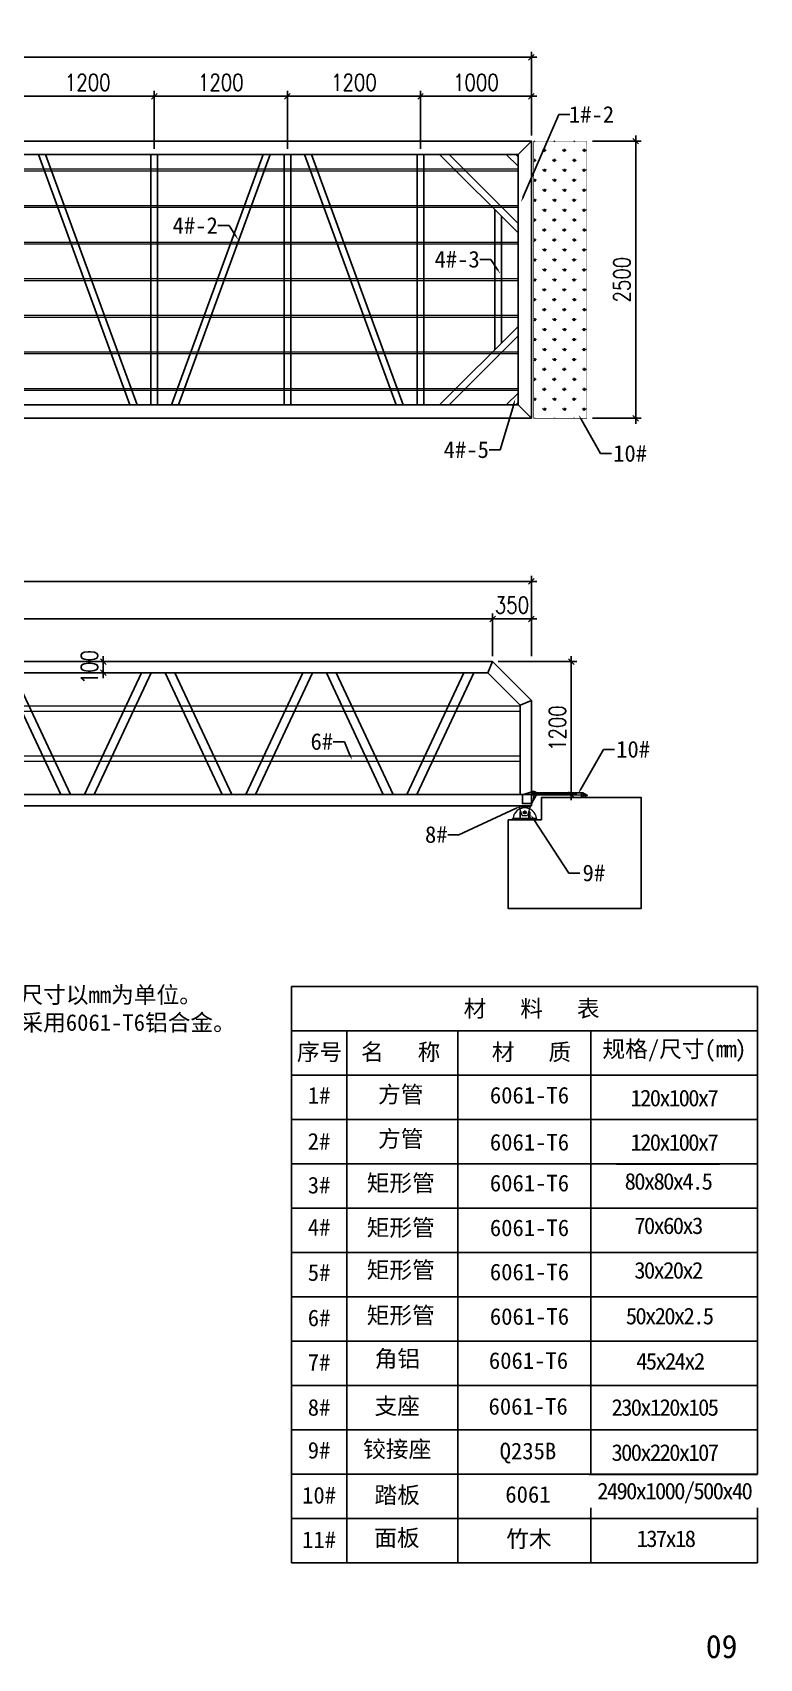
# Model space of a CAD drawing. Header units: millimetres. Extents: x 11827 to 862553, y 15071 to 134256.
# Drawn here: x 689686 to 696239, y 85009 to 99676 of the extents above; entities that cross this region are included whole.
import ezdxf
from ezdxf import colors
from ezdxf.entities.mleader import LeaderData, LeaderLine
from ezdxf.enums import TextEntityAlignment as Align
from ezdxf.math import Vec2, Vec3

# ---------------------------------------------------------------- set-up
doc = ezdxf.new("R2010")
doc.units = ezdxf.units.MM
doc.linetypes.add('CENTER', pattern=[2, 1.25, -0.25, 0.25, -0.25])
doc.linetypes.add('CENTER2', pattern=[28.575, 19.05, -3.175, 3.175, -3.175])
for name, color, linetype, lineweight in [('加强板', 140, 'Continuous', 18), ('图框', 7, 'Continuous', 13), ('型材', 7, 'Continuous', 15), ('文本', 3, 'Continuous', 13), ('结构', 52, 'Continuous', 18), ('铝斜撑', 241, 'Continuous', 9), ('铝龙骨', 7, 'Continuous', 9)]:
    doc.layers.add(name, color=color, linetype=linetype, lineweight=lineweight)
for name, color, linetype in [('文字', 7, 'Continuous'), ('标注', 9, 'Continuous'), ('铝横梁', 220, 'Continuous'), ('铝通', 4, 'Continuous')]:
    doc.layers.add(name, color=color, linetype=linetype)
doc.styles.add('Arial', font='')
doc.styles.add('HZTXT', font='txtw.shx', dxfattribs={"width": 0.8, "bigfont": 'hztxtw.shx'})
doc.styles.add('宋体', font='')
doc.styles.get('Arial').set_extended_font_data('STXihei')
doc.styles.get('宋体').set_extended_font_data('SimSun')
doc.dimstyles.new('DIM-50', dxfattribs={"dimscale": 50, "dimtxt": 3, "dimasz": 1, "dimexe": 1, "dimexo": 1, "dimgap": 1, "dimtad": 1, "dimdec": 1, "dimdsep": 46, "dimtxsty": 'HZTXT', "dimblk": 'OBLIQUE', "dimblk1": 'ARCHTICK', "dimblk2": 'OBLIQUE', "dimcen": 0, "dimdle": 1, "dimclrd": 9, "dimclre": 9, "dimclrt": 2, "dimadec": 1, "dimazin": 0, "dimtfac": 1, "dimtdec": 1, "dimtix": 1, "dimtmove": 2, "dimatfit": 3, "dimldrblk": 'OBLIQUE', "dimfxl": 15, "dimtolj": 1, "dimtzin": 0, "dimarcsym": 1})

# ---------------------------------------------------------------- blocks, each defined once
blk = doc.blocks.new('_Oblique')
at = {"color": 0, "linetype": 'ByBlock', "lineweight": -2}
blk.add_line((-0.5, -0.5), (0.5, 0.5), dxfattribs=at)
blk = doc.blocks.new('*D772')
at = {"layer": 'Defpoints', "color": 0, "linetype": 'ByBlock', "transparency": 16777216}
for p in [(680183, 94725), (680183, 94001, 0), (694183, 94001, 0)]:
    blk.add_point(p, dxfattribs=at)
at = {"layer": '标注', "color": 9, "linetype": 'ByBlock', "lineweight": -2, "transparency": 16777216}
for p, q in [((680183, 94051), (680183, 94775)), ((694183, 94051), (694183, 94775)), ((694233, 94725), (680133, 94725))]:
    blk.add_line(p, q, dxfattribs=at)
at = {"layer": '标注', "color": 9, "linetype": 'ByBlock', "lineweight": -2, "transparency": 16777216, "xscale": 50, "yscale": 50, "zscale": 50, "rotation": 180}
blk.add_blockref('_Oblique', (680183, 94725), dxfattribs=at)
at = {"layer": '标注', "color": 9, "linetype": 'ByBlock', "lineweight": -2, "transparency": 16777216, "xscale": 50, "yscale": 50, "zscale": 50}
blk.add_blockref('_Oblique', (694183, 94725), dxfattribs=at)
at = {"layer": '标注', "color": 2, "linetype": 'ByBlock', "transparency": 16777216, "insert": (687183, 94850), "char_height": 150, "attachment_point": 5, "style": 'HZTXT'}
blk.add_mtext('\\A1;14000', dxfattribs=at)
blk = doc.blocks.new('_ArchTick')
at = {"color": 0, "linetype": 'ByBlock', "lineweight": 100, "const_width": 0.15}
blk.add_lwpolyline([(-0.5, -0.5), (0.5, 0.5)], dxfattribs=at)
blk = doc.blocks.new('*D774')
at = {"layer": 'Defpoints', "color": 0, "linetype": 'ByBlock', "transparency": 16777216}
for p in [(694683, 98696, 0), (694683, 96196, 0), (695124, 96196)]:
    blk.add_point(p, dxfattribs=at)
at = {"layer": '标注', "color": 9, "linetype": 'ByBlock', "lineweight": -2, "transparency": 16777216}
for p, q in [((695124, 98746), (695124, 96146)), ((694733, 98696), (695174, 98696)), ((694733, 96196), (695174, 96196))]:
    blk.add_line(p, q, dxfattribs=at)
at = {"layer": '标注', "color": 9, "linetype": 'ByBlock', "lineweight": -2, "transparency": 16777216, "xscale": 50, "yscale": 50, "zscale": 50}
for p, rotation in [((695124, 98696), 90), ((695124, 96196), 270)]:
    blk.add_blockref('_Oblique', p, dxfattribs=dict(at, rotation=rotation))
at = {"layer": '标注', "color": 2, "linetype": 'ByBlock', "transparency": 16777216, "insert": (694999, 97446), "char_height": 150, "attachment_point": 5, "rotation": 90, "style": 'HZTXT'}
blk.add_mtext('\\A1;2500', dxfattribs=at)
blk = doc.blocks.new('*D775')
at = {"layer": 'Defpoints', "color": 0, "linetype": 'ByBlock', "transparency": 16777216}
for p in [(680183, 99452), (680183, 98696, 0), (694183, 98696, 0)]:
    blk.add_point(p, dxfattribs=at)
at = {"layer": '标注', "color": 9, "linetype": 'ByBlock', "lineweight": -2, "transparency": 16777216}
for p, q in [((694233, 99452), (680133, 99452)), ((680183, 98746), (680183, 99502)), ((694183, 98746), (694183, 99502))]:
    blk.add_line(p, q, dxfattribs=at)
at = {"layer": '标注', "color": 9, "linetype": 'ByBlock', "lineweight": -2, "transparency": 16777216, "xscale": 50, "yscale": 50, "zscale": 50, "rotation": 180}
blk.add_blockref('_Oblique', (680183, 99452), dxfattribs=at)
at = {"layer": '标注', "color": 9, "linetype": 'ByBlock', "lineweight": -2, "transparency": 16777216, "xscale": 50, "yscale": 50, "zscale": 50}
blk.add_blockref('_Oblique', (694183, 99452), dxfattribs=at)
at = {"layer": '标注', "color": 2, "linetype": 'ByBlock', "transparency": 16777216, "insert": (687183, 99577), "char_height": 150, "attachment_point": 5, "style": 'HZTXT'}
blk.add_mtext('\\A1;14000', dxfattribs=at)
blk = doc.blocks.new('EB')
at = {"layer": '加强板'}
blk.add_lwpolyline([(1337537242, 365767056), (1337537242, 365767006), (1337537257, 365767006), (1337537267, 365767056)], close=True, dxfattribs=at)
at = {"layer": '铝通'}
blk.add_lwpolyline([(1337537285, 365767056, 0.668622), (1337537254, 365767090), (1337537162, 365767061), (1337537162, 365766981), (1337537242, 365766981)], format="xyb", close=True, dxfattribs=at)
blk.add_circle((1337537262, 365767066), 7, dxfattribs=at)
blk = doc.blocks.new('*D776')
at = {"layer": 'Defpoints', "color": 0, "linetype": 'ByBlock', "transparency": 16777216}
for p in [(694183, 99100), (693183, 98576, 0), (694183, 98696, 0)]:
    blk.add_point(p, dxfattribs=at)
at = {"layer": '标注', "color": 9, "linetype": 'ByBlock', "lineweight": -2, "transparency": 16777216}
for p, q in [((693183, 98626), (693183, 99150)), ((694183, 98746), (694183, 99150)), ((693133, 99100), (694233, 99100))]:
    blk.add_line(p, q, dxfattribs=at)
at = {"layer": '标注', "color": 9, "linetype": 'ByBlock', "lineweight": -2, "transparency": 16777216, "xscale": 50, "yscale": 50, "zscale": 50, "rotation": 180}
blk.add_blockref('_Oblique', (693183, 99100), dxfattribs=at)
at = {"layer": '标注', "color": 9, "linetype": 'ByBlock', "lineweight": -2, "transparency": 16777216, "xscale": 50, "yscale": 50, "zscale": 50}
blk.add_blockref('_Oblique', (694183, 99100), dxfattribs=at)
at = {"layer": '标注', "color": 2, "linetype": 'ByBlock', "transparency": 16777216, "insert": (693683, 99225), "char_height": 150, "attachment_point": 5, "style": 'HZTXT'}
blk.add_mtext('\\A1;1000', dxfattribs=at)
blk = doc.blocks.new('A$C1CD0366B')
at = {"color": 1, "linetype": 'CENTER', "ltscale": 0.52}
for p, q in [((46, 50), (74, 50)), ((60, 36), (60, 64))]:
    blk.add_line(p, q, dxfattribs=at)
blk.add_lwpolyline([(0, 100), (0, 0), (10, 0), (10, 100)], close=True)
blk.add_lwpolyline([(10, 100), (87, 74, -0.315452), (90, 69), (90, 31, -0.315452), (87, 26), (10, 0)], format="xyb")
blk.add_circle((60, 50), 11)
blk = doc.blocks.new('*D778')
at = {"layer": 'Defpoints', "color": 0, "linetype": 'ByBlock', "transparency": 16777216}
for p in [(693833, 94001, 0), (694183, 92801, 0), (694543, 92801)]:
    blk.add_point(p, dxfattribs=at)
at = {"layer": '标注', "color": 9, "linetype": 'ByBlock', "lineweight": -2, "transparency": 16777216}
for p, q in [((694543, 94051), (694543, 92751)), ((693883, 94001), (694593, 94001)), ((694233, 92801), (694593, 92801))]:
    blk.add_line(p, q, dxfattribs=at)
at = {"layer": '标注', "color": 9, "linetype": 'ByBlock', "lineweight": -2, "transparency": 16777216, "xscale": 50, "yscale": 50, "zscale": 50}
for p, rotation in [((694543, 94001), 90), ((694543, 92801), 270)]:
    blk.add_blockref('_Oblique', p, dxfattribs=dict(at, rotation=rotation))
at = {"layer": '标注', "color": 2, "linetype": 'ByBlock', "transparency": 16777216, "insert": (694418, 93401), "char_height": 150, "attachment_point": 5, "rotation": 90, "style": 'HZTXT'}
blk.add_mtext('\\A1;1200', dxfattribs=at)
blk = doc.blocks.new('*D779')
at = {"layer": 'Defpoints', "color": 0, "linetype": 'ByBlock', "transparency": 16777216}
for p in [(693183, 99100), (691983, 98576, 0), (693183, 98576, 0)]:
    blk.add_point(p, dxfattribs=at)
at = {"layer": '标注', "color": 9, "linetype": 'ByBlock', "lineweight": -2, "transparency": 16777216}
for p, q in [((691983, 98626), (691983, 99150)), ((693183, 98626), (693183, 99150)), ((691933, 99100), (693233, 99100))]:
    blk.add_line(p, q, dxfattribs=at)
at = {"layer": '标注', "color": 9, "linetype": 'ByBlock', "lineweight": -2, "transparency": 16777216, "xscale": 50, "yscale": 50, "zscale": 50, "rotation": 180}
blk.add_blockref('_Oblique', (691983, 99100), dxfattribs=at)
at = {"layer": '标注', "color": 9, "linetype": 'ByBlock', "lineweight": -2, "transparency": 16777216, "xscale": 50, "yscale": 50, "zscale": 50}
blk.add_blockref('_Oblique', (693183, 99100), dxfattribs=at)
at = {"layer": '标注', "color": 2, "linetype": 'ByBlock', "transparency": 16777216, "insert": (692583, 99225), "char_height": 150, "attachment_point": 5, "style": 'HZTXT'}
blk.add_mtext('\\A1;1200', dxfattribs=at)
blk = doc.blocks.new('*D780')
at = {"layer": 'Defpoints', "color": 0, "linetype": 'ByBlock', "transparency": 16777216}
for p in [(691983, 99100), (690783, 98576, 0), (691983, 98576, 0)]:
    blk.add_point(p, dxfattribs=at)
at = {"layer": '标注', "color": 9, "linetype": 'ByBlock', "lineweight": -2, "transparency": 16777216}
for p, q in [((690783, 98626), (690783, 99150)), ((691983, 98626), (691983, 99150)), ((690733, 99100), (692033, 99100))]:
    blk.add_line(p, q, dxfattribs=at)
at = {"layer": '标注', "color": 9, "linetype": 'ByBlock', "lineweight": -2, "transparency": 16777216, "xscale": 50, "yscale": 50, "zscale": 50, "rotation": 180}
blk.add_blockref('_Oblique', (690783, 99100), dxfattribs=at)
at = {"layer": '标注', "color": 9, "linetype": 'ByBlock', "lineweight": -2, "transparency": 16777216, "xscale": 50, "yscale": 50, "zscale": 50}
blk.add_blockref('_Oblique', (691983, 99100), dxfattribs=at)
at = {"layer": '标注', "color": 2, "linetype": 'ByBlock', "transparency": 16777216, "insert": (691383, 99225), "char_height": 150, "attachment_point": 5, "style": 'HZTXT'}
blk.add_mtext('\\A1;1200', dxfattribs=at)
blk = doc.blocks.new('*D781')
at = {"layer": 'Defpoints', "color": 0, "linetype": 'ByBlock', "transparency": 16777216}
for p in [(690783, 99100), (689583, 98576, 0), (690783, 98576, 0)]:
    blk.add_point(p, dxfattribs=at)
at = {"layer": '标注', "color": 9, "linetype": 'ByBlock', "lineweight": -2, "transparency": 16777216}
for p, q in [((689583, 98626), (689583, 99150)), ((690783, 98626), (690783, 99150)), ((689533, 99100), (690833, 99100))]:
    blk.add_line(p, q, dxfattribs=at)
at = {"layer": '标注', "color": 9, "linetype": 'ByBlock', "lineweight": -2, "transparency": 16777216, "xscale": 50, "yscale": 50, "zscale": 50, "rotation": 180}
blk.add_blockref('_Oblique', (689583, 99100), dxfattribs=at)
at = {"layer": '标注', "color": 9, "linetype": 'ByBlock', "lineweight": -2, "transparency": 16777216, "xscale": 50, "yscale": 50, "zscale": 50}
blk.add_blockref('_Oblique', (690783, 99100), dxfattribs=at)
at = {"layer": '标注', "color": 2, "linetype": 'ByBlock', "transparency": 16777216, "insert": (690183, 99225), "char_height": 150, "attachment_point": 5, "style": 'HZTXT'}
blk.add_mtext('\\A1;1200', dxfattribs=at)
blk = doc.blocks.new('*D785')
at = {"layer": 'Defpoints', "color": 0, "linetype": 'ByBlock', "transparency": 16777216}
for p in [(690323, 93901), (690685, 94001, 0), (690685, 93901, 0)]:
    blk.add_point(p, dxfattribs=at)
at = {"layer": '标注', "color": 9, "linetype": 'ByBlock', "lineweight": -2, "transparency": 16777216}
for p, q in [((690323, 94001), (690323, 94051)), ((690635, 94001), (690273, 94001)), ((690635, 93901), (690273, 93901)), ((690323, 94001), (690323, 93901)), ((690323, 93901), (690323, 93851))]:
    blk.add_line(p, q, dxfattribs=at)
at = {"layer": '标注', "color": 9, "linetype": 'ByBlock', "lineweight": -2, "transparency": 16777216, "xscale": 50, "yscale": 50, "zscale": 50}
for p, rotation in [((690323, 94001), 270), ((690323, 93901), 90)]:
    blk.add_blockref('_Oblique', p, dxfattribs=dict(at, rotation=rotation))
at = {"layer": '标注', "color": 2, "linetype": 'ByBlock', "transparency": 16777216, "insert": (690198, 93951), "char_height": 150, "attachment_point": 5, "rotation": 90, "style": 'HZTXT'}
blk.add_mtext('\\A1;100', dxfattribs=at)
blk = doc.blocks.new('*D786')
at = {"layer": 'Defpoints', "color": 0, "linetype": 'ByBlock', "transparency": 16777216}
for p in [(694183, 94386), (693833, 94001, 0), (694183, 94001, 0)]:
    blk.add_point(p, dxfattribs=at)
at = {"layer": '标注', "color": 9, "linetype": 'ByBlock', "lineweight": -2, "transparency": 16777216}
for p, q in [((693833, 94386), (693783, 94386)), ((693833, 94051), (693833, 94436)), ((693833, 94386), (694183, 94386)), ((694183, 94051), (694183, 94436)), ((694183, 94386), (694233, 94386))]:
    blk.add_line(p, q, dxfattribs=at)
at = {"layer": '标注', "color": 9, "linetype": 'ByBlock', "lineweight": -2, "transparency": 16777216, "xscale": 50, "yscale": 50, "zscale": 50}
blk.add_blockref('_Oblique', (693833, 94386), dxfattribs=at)
at = {"layer": '标注', "color": 9, "linetype": 'ByBlock', "lineweight": -2, "transparency": 16777216, "xscale": 50, "yscale": 50, "zscale": 50, "rotation": 180}
blk.add_blockref('_Oblique', (694183, 94386), dxfattribs=at)
at = {"layer": '标注', "color": 2, "linetype": 'ByBlock', "transparency": 16777216, "insert": (694008, 94511), "char_height": 150, "attachment_point": 5, "style": 'HZTXT'}
blk.add_mtext('\\A1;350', dxfattribs=at)
blk = doc.blocks.new('*D788')
at = {"layer": 'Defpoints', "color": 0, "linetype": 'ByBlock', "transparency": 16777216}
for p in [(693833, 94386), (680533, 94001, 0), (693833, 94001, 0)]:
    blk.add_point(p, dxfattribs=at)
at = {"layer": '标注', "color": 9, "linetype": 'ByBlock', "lineweight": -2, "transparency": 16777216}
for p, q in [((680483, 94386), (693883, 94386)), ((680533, 94051), (680533, 94436)), ((693833, 94051), (693833, 94436))]:
    blk.add_line(p, q, dxfattribs=at)
at = {"layer": '标注', "color": 9, "linetype": 'ByBlock', "lineweight": -2, "transparency": 16777216, "xscale": 50, "yscale": 50, "zscale": 50, "rotation": 180}
blk.add_blockref('_Oblique', (680533, 94386), dxfattribs=at)
at = {"layer": '标注', "color": 9, "linetype": 'ByBlock', "lineweight": -2, "transparency": 16777216, "xscale": 50, "yscale": 50, "zscale": 50}
blk.add_blockref('_Oblique', (693833, 94386), dxfattribs=at)
at = {"layer": '标注', "color": 2, "linetype": 'ByBlock', "transparency": 16777216, "insert": (687183, 94511), "char_height": 150, "attachment_point": 5, "style": 'HZTXT'}
blk.add_mtext('\\A1;13300', dxfattribs=at)
blk = doc.blocks.new('JAGZZ')
at = {"color": 1, "linetype": 'CENTER2'}
for p, q in [((524725, 12996), (524689, 12996)), ((524707, 12979), (524707, 13014))]:
    blk.add_line(p, q, dxfattribs=at)
at = {"layer": '结构', "color": 4}
for p, q in [((524597, 12929), (524597, 12941)), ((524817, 12941), (524597, 12941)), ((524817, 12929), (524597, 12929)), ((524817, 12929), (524817, 12941))]:
    blk.add_line(p, q, dxfattribs=at)
for points in [[(524670, 12941), (524670, 13001), (524662, 13001), (524662, 12941)], [(524744, 12941), (524744, 13001), (524752, 13001), (524752, 12941)]]:
    blk.add_lwpolyline(points, close=True, dxfattribs=at)
at = {"layer": '结构'}
blk.add_circle((524707, 12996), 13, dxfattribs=at)
at = {"layer": '结构', "color": 4}
blk.add_arc((524707, 12931), 106, 5.7248, 174.2752, dxfattribs=at)
blk = doc.blocks.new('A$C32F71815')
at = {"layer": '铝斜撑', "linetype": 'Continuous'}
for p, q in [((3, 20), (0, 20)), ((0, 20), (0, 0)), ((40, 0), (0, 0)), ((3, 20), (3, 3)), ((40, 3), (3, 3)), ((40, 0), (40, 3))]:
    blk.add_line(p, q, dxfattribs=at)
blk = doc.blocks.new('A$C42B83C84')
at = {"layer": '图框', "lineweight": 0}
h = blk.add_hatch(dxfattribs=at)
h.set_pattern_fill('ANSI31', color=256, scale=0.5, style=0)
h.set_pattern_definition([(45, (82514.4754, -36464.1272), (-1.122532015, 1.122532015), [])])
edge = h.paths.add_edge_path(flags=17)
edge.add_arc((15, 30), 6.5, 0, 360)
edge = h.paths.add_edge_path()
edge.add_arc((15, 30), 10, 0, 360)
for p, q in [((0, 25), (0, 45)), ((0, 45), (458, 45)), ((5, 25), (0, 25)), ((5, 40), (5, 25)), ((457, 40), (5, 40)), ((457, 40), (497, 15)), ((458, 45), (500, 19)), ((462, 7), (462, 23)), ((467, 7), (467, 23)), ((497, 15), (500, 19))]:
    blk.add_line(p, q, dxfattribs=at)
for points in [[(29, 20), (29, 40), (444, 40), (444, 20)], [(59, 40), (59, 20), (29, 20), (29, 40)], [(259, 40), (259, 20), (229, 20), (229, 40)]]:
    blk.add_lwpolyline(points, close=True, dxfattribs=at)
blk.add_lwpolyline([(444, 20), (444, 10, 0.414214), (454, 0), (474, 0, 0.414214), (484, 10), (484, 20)], format="xyb", dxfattribs=at)
blk.add_lwpolyline([(458, 0), (458, 7), (470, 7), (470, 0)], dxfattribs=at)
for radius in [10, 6.5]:
    blk.add_circle((15, 30), radius, dxfattribs=at)
blk.add_blockref('A$C32F71815', (444, 20), dxfattribs=at)
blk = doc.blocks.new('*U747')
at = {"layer": '铝横梁', "color": 6}
for points in [[(-664, 550), (-151, -550)], [(-576, 550), (-62, -550)], [(576, 550), (62, -550)], [(664, 550), (151, -550)]]:
    blk.add_lwpolyline(points, dxfattribs=at)
blk = doc.blocks.new('*U748')
at = {"layer": '标注', "color": 0, "linetype": 'ByBlock', "lineweight": -2, "transparency": 16777216}
for p in [(0, 0), (1454, 0), (2908, 0), (4362, 0), (5816, 0), (7270, 0), (8724, 0), (10178, 0), (11632, 0)]:
    blk.add_blockref('*U747', p, dxfattribs=at)

msp = doc.modelspace()

# ---------------------------------------------------------------- hatches: boundary and pattern name
h = msp.add_hatch()
h.set_pattern_fill('GRASS', color=256, scale=5)
h.set_pattern_definition([(90, (436926.335, 26040.77), (-89.80256, 89.80256), [23.8125, -155.79262]), (45, (436926.34, 26040.77), (-89.80256, 89.80256), [23.8125, -103.1875]), (135, (436926.34, 26040.77), (-89.80256, -89.80256), [23.8125, -103.1875])])
h.paths.add_polyline_path([(694683.16, 98695.9), (694332.68, 98695.9), (694203.21, 98376.17), (694203.21, 96195.9), (694683.16, 96195.9)])
h.paths.add_polyline_path([(694332.68, 98695.9), (694203.21, 98695.9), (694203.21, 98376.17)], flags=17)

# ---------------------------------------------------------------- linework, layer by layer
at = {"const_width": 5, "elevation": 0}
msp.add_lwpolyline([(694683.16, 96195.9), (694203.21, 96195.9), (694203.21, 98695.9), (694683.16, 98695.9)], close=True, dxfattribs=at)
at = {"elevation": 0}
msp.add_lwpolyline([(693973.16, 92573.97), (694273.16, 92573.97), (694273.16, 92773.97), (695173.16, 92773.97), (695173.16, 91773.97), (693973.16, 91773.97), (693973.16, 92573.97)], dxfattribs=at)
at = {"layer": '型材', "elevation": 0}
for points in [[(680283.16, 93600.97), (694083.16, 93600.97), (694083.16, 93550.97), (680283.16, 93550.97)], [(680283.16, 93150.97), (694083.16, 93150.97), (694083.16, 93100.97), (680283.16, 93100.97)]]:
    msp.add_lwpolyline(points, close=True, dxfattribs=at)
at = {"layer": '文字', "color": 0}
for p, q in [((692020.06, 91071.34), (692020.06, 85871.36)), ((692020.06, 91071.34), (696220.1, 91071.34)), ((696220.1, 91071.34), (696220.1, 85871.36)), ((692020.06, 90671.36), (696220.1, 90671.36)), ((692520.05, 90671.36), (692520.05, 85871.36)), ((693520.09, 90671.36), (693520.09, 85871.36)), ((694720.06, 90671.36), (694720.06, 85871.36)), ((692020.06, 89071.36), (696220.1, 89071.36)), ((692020.06, 88671.36), (696220.1, 88671.36)), ((692020.06, 86271.36), (696220.1, 86271.36))]:
    msp.add_line(p, q, dxfattribs=at)
at = {"layer": '铝横梁', "color": 11, "elevation": 0}
for points in [[(690564.28, 96315.87), (690628.16, 96315.87), (689802.05, 98575.92), (689738.16, 98575.92)], [(690813.16, 96315.87), (690753.16, 96315.87), (690753.16, 98575.92), (690813.16, 98575.92)], [(691002.05, 96315.87), (690938.16, 96315.87), (691764.28, 98575.92), (691828.16, 98575.92)], [(692013.16, 96315.87), (691953.16, 96315.87), (691953.16, 98575.92), (692013.16, 98575.92)], [(692964.28, 96315.87), (693028.16, 96315.87), (692202.05, 98575.92), (692138.16, 98575.92)], [(693213.16, 96315.87), (693153.16, 96315.87), (693153.16, 98575.92), (693213.16, 98575.92)], [(693440.92, 98575.92), (693356.07, 98575.92), (694063.21, 97868.78), (694063.21, 97953.63)], [(693957.14, 98575.92), (694041.99, 98575.92), (694063.21, 98554.7), (694063.21, 98469.85)], [(693853.21, 96813.02), (693913.21, 96873.02), (693913.21, 98018.78), (693853.21, 98078.78)], [(693440.92, 96315.87), (693356.07, 96315.87), (694063.21, 97023.02), (694063.21, 96938.16)], [(693957.14, 96315.87), (694041.99, 96315.87), (694063.21, 96337.09), (694063.21, 96421.95)]]:
    msp.add_lwpolyline(points, close=True, dxfattribs=at)
at = {"layer": '铝通', "color": 4, "elevation": 0}
for points in [[(680183.16, 98695.92), (694183.21, 98695.92), (694183.21, 96195.87), (680183.16, 96195.87)], [(680303.16, 98575.92), (694063.21, 98575.92), (694063.21, 96315.87), (680303.16, 96315.87)]]:
    msp.add_lwpolyline(points, close=True, dxfattribs=at)
for points in [[(694063.21, 98575.77), (694183.21, 98695.92)], [(694063.21, 96315.87), (694183.21, 96195.87)], [(694183.16, 92800.97), (694183.16, 93650.97), (693833.16, 94000.97), (680533.16, 94000.97), (680183.16, 93650.97), (680183.16, 92800.97)], [(694083.16, 92800.97), (694083.16, 93609.55), (693791.74, 93900.97), (680574.58, 93900.97), (680283.16, 93609.55), (680283.16, 92800.97)], [(693791.74, 93900.97), (693833.16, 94000.97)], [(694083.16, 93609.55), (694183.16, 93650.97)], [(680183.16, 92800.97), (694183.16, 92800.97), (694183.16, 92700.97), (680183.16, 92700.97), (680183.16, 92800.97)]]:
    msp.add_lwpolyline(points, dxfattribs=at)
at = {"layer": '铝龙骨', "color": 7, "elevation": 0}
for points in [[(680303.16, 98425.92), (680303.16, 98445.92), (694063.21, 98445.92), (694063.21, 98425.92)], [(680303.16, 98095.92), (680303.16, 98115.92), (694063.21, 98115.92), (694063.21, 98095.92)], [(680303.16, 97765.92), (680303.16, 97785.92), (694063.21, 97785.92), (694063.21, 97765.92)], [(680303.16, 97435.92), (680303.16, 97455.92), (694063.21, 97455.92), (694063.21, 97435.92)], [(680303.16, 97105.92), (680303.16, 97125.92), (694063.21, 97125.92), (694063.21, 97105.92)], [(680303.16, 96775.92), (680303.16, 96795.92), (694063.21, 96795.92), (694063.21, 96775.92)], [(680303.16, 96445.92), (680303.16, 96465.92), (694063.21, 96465.92), (694063.21, 96445.92)]]:
    msp.add_lwpolyline(points, close=True, dxfattribs=at)

# ---------------------------------------------------------------- block references
at = {"color": 0}
msp.add_blockref('JAGZZ', (169416.1, 79644.48, 0), dxfattribs=at)
at = {"layer": '图框', "rotation": 270}
msp.add_blockref('A$C1CD0366B', (694073.16, 92700.97, 0), dxfattribs=at)
at = {"layer": '图框', "lineweight": 0}
msp.add_blockref('A$C42B83C84', (694188.16, 92775.97, 0), dxfattribs=at)
at = {"layer": '型材', "color": 22}
msp.add_blockref('EB', (-1336843059.22, -365674260.46, 0), dxfattribs=at)
at = {"layer": '标注', "color": 4, "linetype": 'ByBlock'}
msp.add_blockref('*U748', (681367.22, 93350.97, 0), dxfattribs=at)

# ---------------------------------------------------------------- texts
at = {"layer": '文字', "color": 0, "insert": (689994.68, 90986.96), "char_height": 150, "attachment_point": 5, "style": 'Arial'}
msp.add_mtext_dynamic_manual_height_columns('\\pxql;说明:\\P1、本图标注尺寸以mm为单位。\\P2、引桥结构采用6061-T6铝合金。', width=3086.8183, gutter_width=12.5, heights=[0], dxfattribs=at)
at = {"layer": '文字', "color": 0, "char_height": 150, "attachment_point": 5, "style": 'Arial'}
for s, insert in [('材   料   表', (694185.04, 90863.3)), ('序号', (692273.82, 90471.11)), ('名   称', (693004.72, 90471.11)), ('材   质', (694183.46, 90471.11)), ('规格/尺寸({\\T0.85;mm})', (695472.69, 90486.51, 0)), ('1#', (692269.01, 90088.67)), ('方管', (693005.31, 90088.67)), ('6061-T6', (694165.78, 90088.67)), ('方管', (693005.31, 89688.67)), ('2#', (692269.01, 89673.6)), ('6061-T6', (694165.78, 89664.43)), ('3#', (692269.01, 89277.58)), ('矩形管', (693005.31, 89288.67)), ('6061-T6', (694165.78, 89296.03)), ('4#', (692269.01, 88898.82)), ('矩形管', (693005.31, 88886.64)), ('6061-T6', (694165.78, 88892.38)), ('矩形管', (693005.31, 88504.78)), ('5#', (692269.01, 88488.87)), ('6061-T6', (694165.78, 88494.04)), ('6#', (692269.01, 88079.82)), ('矩形管', (693005.31, 88095.74)), ('6061-T6', (694165.78, 88092.63)), ('7#', (692269.01, 87680.29)), ('角铝', (692974.89, 87703.93)), ('6061-T6', (694157, 87694.99)), ('8#', (692269.01, 87272.4)), ('支座', (692973.3, 87278.36)), ('6061-T6', (694153.86, 87281.93)), ('铰接座', (692973.3, 86889.32)), ('9#', (692269.01, 86885.93)), ('Q235B', (694152.05, 86861.31)), ('10#', (692269.01, 86480.4)), ('踏板', (692973.3, 86475.55)), ('6061', (694152.05, 86487.82)), ('11#', (692269.01, 86080.4)), ('面板', (692970.32, 86088.97)), ('竹木', (694160.53, 86079.31))]:
    msp.add_mtext(s, dxfattribs=dict(at, insert=insert))
at = {"layer": '文字', "color": 0, "char_height": 150, "attachment_point": 5, "style": 'Arial', "bg_fill": 2}
for s, insert in [('{\\T0.85;120x100x7}', (695466.89, 90063.19)), ('{\\T0.85;80x80x4.5}', (695414.19, 89311.51)), ('{\\T0.85;50x20x2.5}', (695424.54, 88096.45)), ('{\\T0.85;45x24x2}', (695431.19, 87689)), ('{\\T0.85;230x120x105}', (695382.18, 87272.21)), ('{\\T0.85;300x220x107}', (695382.18, 86865.38))]:
    msp.add_mtext(s, dxfattribs=dict(at, insert=insert))
at = {"layer": '文本', "style": '宋体'}
msp.add_text('09', height=210, dxfattribs=at).set_placement((695755.33, 85117.25), align=Align.MIDDLE_LEFT)

# ---------------------------------------------------------------- dimensions: what is measured, and where the dimension line sits
at = {"layer": '标注', "color": 4, "linetype": 'ByBlock'}
for base, p1, p2, picture, middle in [((680183.1604, 99452.1405), (694183.2102, 98695.9234, 0.0005), (680183.1604, 98695.9234, 0.0005), '*D775', (687183.1853, 99577.1405)), ((690783.16, 99100.3), (689583.16, 98575.92, 0), (690783.16, 98575.92, 0), '*D781', (690183.16, 99225.3)), ((691983.16, 99100.3), (690783.16, 98575.92, 0), (691983.16, 98575.92, 0), '*D780', (691383.16, 99225.3)), ((693183.16, 99100.3), (691983.16, 98575.92, 0), (693183.16, 98575.92, 0), '*D779', (692583.16, 99225.3)), ((694183.2102, 99100.302), (693183.1604, 98575.9234, 0.0005), (694183.2102, 98695.9234, 0.0005), '*D776', (693683.1853, 99225.302))]:
    dim = msp.add_linear_dim(base=base, p1=p1, p2=p2, dimstyle='DIM-50', dxfattribs=at)
    dim.commit()
    dim.dimension.update_dxf_attribs({"geometry": picture, "text_midpoint": middle})
for base, p1, p2, angle, picture, middle in [((695123.88, 96195.9), (694683.16, 98695.9, 0), (694683.16, 96195.9, 0), 90, '*D774', (694998.88, 97445.9)), ((693833.16, 94385.64), (680533.16, 94000.97, 0), (693833.16, 94000.97, 0), 180, '*D788', (687183.16, 94510.64)), ((694183.16, 94385.64), (693833.16, 94000.97, 0), (694183.16, 94000.97, 0), 180, '*D786', (694008.16, 94510.64)), ((690322.62, 93900.97), (690684.63, 94000.97, 0), (690684.63, 93900.97, 0), 90, '*D785', (690197.62, 93950.97)), ((694543.15, 92800.97), (693833.16, 94000.97, 0), (694183.16, 92800.97, 0), 90, '*D778', (694418.15, 93400.97))]:
    dim = msp.add_linear_dim(base=base, p1=p1, p2=p2, angle=angle, dimstyle='DIM-50', dxfattribs=at)
    dim.commit()
    dim.dimension.update_dxf_attribs({"geometry": picture, "text_midpoint": middle})
dim = msp.add_aligned_dim(p1=(694183.16, 94000.97, 0), p2=(680183.16, 94000.97, 0), distance=-724.49, dimstyle='DIM-50', dxfattribs=at)
dim.commit()
dim.dimension.update_dxf_attribs({"geometry": '*D772', "text_midpoint": (687183.16, 94850.46)})

# ---------------------------------------------------------------- leaders
at = {"layer": '标注', "color": 6}
ml = msp.add_multileader_mtext('Standard', dxfattribs=at)
ml.set_content('1#-2', color=6, style='Arial')
ml.set_leader_properties(color=9)
ml.build(insert=Vec2(0, 0))
ml.multileader.update_dxf_attribs({"dogleg_length": 100, "arrow_head_size": 50})
ctx = ml.context
ctx.base_point, ctx.char_height, ctx.arrow_head_size, ctx.landing_gap_size, ctx.plane_origin = Vec3(694530.14, 98936.56, 0), 150, 50, 1, Vec3(698773.51, 99251.78, 0)
ctx.text_align_type = 2
notes = []
notes.append((ctx, [(1, (1, 1, 0), (694430.14, 98936.56, 0), (1, 0), 100, [(0, [(694090.3, 98146.73, 0)], 0, [])])]))
ctx.mtext.insert, ctx.mtext.alignment, ctx.mtext.flow_direction = Vec3(694929.13, 99011.56, 0), 3, 5
ml = msp.add_multileader_mtext('Standard', dxfattribs=at)
ml.set_content('4#-2', color=6, style='Arial')
ml.set_leader_properties(color=9)
ml.build(insert=Vec2(0, 0))
ml.multileader.update_dxf_attribs({"dogleg_length": 100, "arrow_head_size": 50})
ctx = ml.context
ctx.base_point, ctx.char_height, ctx.arrow_head_size, ctx.landing_gap_size, ctx.plane_origin = Vec3(690933.64, 97934.83), 150, 50, 1, Vec3(692105.67, 97773.7)
ctx.text_align_type = 2
notes.append((ctx, [(1, (1, 1, 0), (691457.13, 97934.83), (-1, 0), 100, [(0, [(691540.36, 97805.92)], 0, [])])]))
ctx.mtext.insert, ctx.mtext.alignment, ctx.mtext.flow_direction = Vec3(691356.13, 98009.83), 3, 5
ml = msp.add_multileader_mtext('Standard', dxfattribs=at)
ml.set_content('4#-3', color=6, style='Arial')
ml.set_leader_properties(color=9)
ml.build(insert=Vec2(0, 0))
ml.multileader.update_dxf_attribs({"dogleg_length": 100, "arrow_head_size": 50})
ctx = ml.context
ctx.base_point, ctx.char_height, ctx.arrow_head_size, ctx.landing_gap_size, ctx.plane_origin = Vec3(693295.63, 97628.97, 0), 150, 50, 1, Vec3(694467.26, 97467.84, 0)
ctx.text_align_type = 2
notes.append((ctx, [(1, (1, 1, 0), (693818.71, 97628.97, 0), (-1, 0), 100, [(0, [(693901.95, 97500.07, 0)], 0, [])])]))
ctx.mtext.insert, ctx.mtext.alignment, ctx.mtext.flow_direction = Vec3(693717.71, 97705.78, 0), 3, 5
ml = msp.add_multileader_mtext('Standard', dxfattribs=at)
ml.set_content('4#-5', color=6, style='Arial')
ml.set_leader_properties(color=9)
ml.build(insert=Vec2(0, 0))
ml.multileader.update_dxf_attribs({"dogleg_length": 100, "arrow_head_size": 50})
ctx = ml.context
ctx.base_point, ctx.char_height, ctx.arrow_head_size, ctx.landing_gap_size, ctx.plane_origin = Vec3(693379.23, 95911.07, 0), 150, 50, 1, Vec3(692967.05, 96380.43, 0)
ctx.text_align_type = 2
notes.append((ctx, [(1, (1, 1, 0), (693901.11, 95911.07, 0), (-1, 0), 100, [(0, [(694038.06, 96369.38, 0)], 0, [])])]))
ctx.mtext.insert, ctx.mtext.alignment, ctx.mtext.flow_direction = Vec3(693800.11, 95987.88, 0), 3, 5
ml = msp.add_multileader_mtext('Standard', dxfattribs=at)
ml.set_content('10#', color=6, style='Arial')
ml.set_leader_properties(color=9)
ml.build(insert=Vec2(0, 0))
ml.multileader.update_dxf_attribs({"dogleg_length": 100, "arrow_head_size": 50})
ctx = ml.context
ctx.base_point, ctx.char_height, ctx.arrow_head_size, ctx.landing_gap_size, ctx.plane_origin = Vec3(694904.72, 95877.64, 0), 150, 50, 1, Vec3(700337.68, 97147.45, 0)
ctx.text_align_type = 2
notes.append((ctx, [(0, (1, 1, 0), (694804.72, 95877.64, 0), (1, 0), 100, [(0, [(694609.33, 96225.9, 0)], 0, [])])]))
ctx.mtext.insert, ctx.mtext.alignment, ctx.mtext.flow_direction = Vec3(695226.2, 95954.45, 0), 3, 5
ml = msp.add_multileader_mtext('Standard', dxfattribs=at)
ml.set_content('6#', color=6, style='Arial')
ml.set_leader_properties(color=9)
ml.build(insert=Vec2(0, 0))
ml.multileader.update_dxf_attribs({"dogleg_length": 100, "arrow_head_size": 50})
ctx = ml.context
ctx.base_point, ctx.char_height, ctx.arrow_head_size, ctx.landing_gap_size, ctx.plane_origin = Vec3(692170.57, 93278.45, 0), 150, 50, 1, Vec3(692545.35, 93935.3, 0)
ctx.text_align_type = 2
notes.append((ctx, [(0, (1, 1, 0), (692496.87, 93278.45, 0), (-1, 0), 100, [(0, [(692567.02, 93112.46, 0)], 0, [])])]))
ctx.mtext.insert, ctx.mtext.width, ctx.mtext.alignment, ctx.mtext.flow_direction = Vec3(692395.87, 93355.26, 0), 150, 3, 5
ml = msp.add_multileader_mtext('Standard', dxfattribs=at)
ml.set_content('10#', color=6, style='Arial')
ml.set_leader_properties(color=9)
ml.build(insert=Vec2(0, 0))
ml.multileader.update_dxf_attribs({"dogleg_length": 100, "arrow_head_size": 50})
ctx = ml.context
ctx.base_point, ctx.char_height, ctx.arrow_head_size, ctx.landing_gap_size, ctx.plane_origin = Vec3(694931.74, 93208.49, 0), 150, 50, 1, Vec3(692114.97, 94866.89, 0)
ctx.text_align_type = 2
notes.append((ctx, [(1, (1, 1, 0), (694831.74, 93208.49, 0), (1, 0), 100, [(0, [(694603.61, 92807.54, 0)], 0, [])])]))
ctx.mtext.insert, ctx.mtext.alignment, ctx.mtext.flow_direction = Vec3(695253.22, 93285.29, 0), 3, 5
ml = msp.add_multileader_mtext('Standard', dxfattribs=at)
ml.set_content('8#', color=6, style='Arial')
ml.set_leader_properties(color=9)
ml.build(insert=Vec2(0, 0))
ml.multileader.update_dxf_attribs({"dogleg_length": 100, "arrow_head_size": 50})
ctx = ml.context
ctx.base_point, ctx.char_height, ctx.arrow_head_size, ctx.landing_gap_size, ctx.plane_origin = Vec3(693195.85, 92439.86), 150, 50, 1, Vec3(697822.62, -512478.14)
ctx.text_align_type = 2
notes.append((ctx, [(1, (1, 1, 0), (693528.77, 92439.86), (-1, 0), 100, [(0, [(694084.11, 92695.84)], 0, [])])]))
ctx.mtext.insert, ctx.mtext.alignment, ctx.mtext.flow_direction = Vec3(693427.77, 92516.67), 3, 5
ml = msp.add_multileader_mtext('Standard', dxfattribs=at)
ml.set_content('9#', color=6, style='Arial')
ml.set_leader_properties(color=9)
ml.build(insert=Vec2(0, 0))
ml.multileader.update_dxf_attribs({"dogleg_length": 100, "arrow_head_size": 50})
ctx = ml.context
ctx.base_point, ctx.char_height, ctx.arrow_head_size, ctx.landing_gap_size, ctx.plane_origin = Vec3(694619.53, 92093.44), 150, 50, 1, Vec3(698438.95, -512555.56)
ctx.text_align_type = 2
notes.append((ctx, [(1, (1, 1, 0), (694519.53, 92093.44), (1, 0), 100, [(0, [(694177.46, 92618.42)], 0, [])])]))
ctx.mtext.insert, ctx.mtext.alignment, ctx.mtext.flow_direction = Vec3(694848.44, 92170.25), 3, 5
for ctx, leaders in notes:
    for number, flags, end, landing, length, lines in leaders:
        leader = LeaderData()
        leader.index, (leader.has_last_leader_line, leader.has_dogleg_vector, leader.attachment_direction) = number, flags
        leader.last_leader_point, leader.dogleg_vector, leader.dogleg_length = Vec3(end), Vec3(landing), length
        for number, points, colour, breaks in lines:
            line = LeaderLine()
            line.index, line.vertices, line.color, line.breaks = number, Vec3.list(points), colors.encode_raw_color(colour), breaks
            leader.lines.append(line)
        ctx.leaders.append(leader)

# ---------------------------------------------------------------- next in the draw order: linework, layer by layer
at = {"layer": '文字', "color": 0}
for p, q in [((692020.06, 90271.36), (696220.1, 90271.36)), ((692020.06, 89871.36), (696220.1, 89871.36)), ((692020.06, 89471.36), (696220.1, 89471.36)), ((692020.06, 88271.36), (696220.1, 88271.36)), ((692020.06, 87871.36), (696220.1, 87871.36)), ((692020.06, 87471.36), (696220.1, 87471.36)), ((692020.06, 87071.36), (696220.1, 87071.36))]:
    msp.add_line(p, q, dxfattribs=at)

# ---------------------------------------------------------------- next in the draw order: texts
at = {"layer": '文字', "color": 0, "char_height": 150, "attachment_point": 5, "style": 'Arial', "bg_fill": 2}
for s, insert in [('{\\T0.85;70x60x3}', (695414.19, 88911.51)), ('{\\T0.85;30x20x2}', (695414.19, 88509.23)), ('{\\T0.85;2490x1000/500x40}', (695470.34, 86501.07)), ('{\\T0.85;137x18}', (695391.93, 86088.31))]:
    msp.add_mtext(s, dxfattribs=dict(at, insert=insert))

# ---------------------------------------------------------------- next in the draw order: linework, layer by layer
at = {"layer": '文字', "color": 0}
for p, q in [((692020.06, 86671.36), (696220.1, 86671.36)), ((692020.06, 85871.36), (696220.1, 85871.36))]:
    msp.add_line(p, q, dxfattribs=at)

# ---------------------------------------------------------------- next in the draw order: texts
at = {"layer": '文字', "color": 0, "insert": (695466.89, 89663.19), "char_height": 150, "attachment_point": 5, "style": 'Arial', "bg_fill": 2}
msp.add_mtext('{\\T0.85;120x100x7}', dxfattribs=at)

doc.saveas('drawing.dxf')
